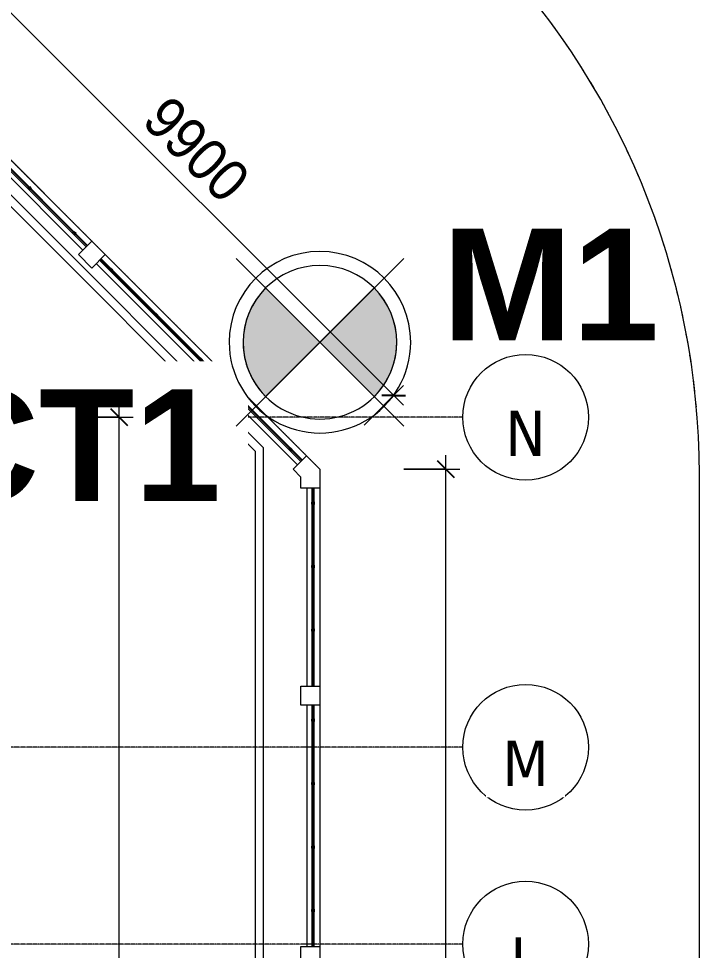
# Model space of a CAD drawing. Header units: millimetres. Extents: x 5356 to 209803, y -16346 to 109894.
# Drawn here: x 130054 to 140779, y 69837 to 84518 of the extents above; entities that cross this region are included whole.
import ezdxf

# ---------------------------------------------------------------- set-up
doc = ezdxf.new("R2010")
doc.units = ezdxf.units.MM
doc.linetypes.add('Double dash', pattern=[41.99999848517665, 12.00000007375544, -5.999999682284241, 5.999999682284241, -5.999999682284241, 5.999999682284241, -5.999999682284241])
doc.linetypes.add('Grid Line', pattern=[22.225, 12.7, -3.175, 3.175, -3.175])
for name, color, linetype, lineweight in [('A-ANNO-DIMS', 211, 'Continuous', 9), ('A-ANNO-DIMS-220', 211, 'Continuous', 9), ('A-ANNO-NOTE', 131, 'Continuous', 9), ('A-FLOR', 192, 'Continuous', 9), ('A-FLOR-HRAL', 11, 'Continuous', 9), ('A-WALL', 113, 'Continuous', 9), ('C-PROP-LINE', 91, 'Double dash', 18), ('S-COLS', 52, 'Continuous', 9), ('S-GRID-1', 1, 'Grid Line', 9), ('S-GRID-IDEN', 1, 'Continuous', 9)]:
    doc.layers.add(name, color=color, linetype=linetype, lineweight=lineweight)
doc.styles.add('Arial_2', font='arial_0.ttf', dxfattribs={"width": 0.9, "height": 659.9999999999999})
doc.styles.add('Arial_B', font='arialbd_0.ttf', dxfattribs={"height": 1760})
doc.styles.add('Tahoma_B', font='tahomabd_0.ttf', dxfattribs={"height": 714.9999999999993})
doc.dimstyles.new('1_Dim_chi_tiet_khu_đất_2', dxfattribs={"dimscale": 304.8, "dimtxt": 673.3712039716003, "dimasz": 0.8661417322834646, "dimexe": 0.7217847769028871, "dimexo": 0.0625, "dimgap": 0.07217847769028872, "dimtad": 1, "dimdec": 0, "dimrnd": 5, "dimzin": 0, "dimdsep": 46, "dimtxsty": 'Arial_2', "dimblk1": 'OBLIQUE', "dimblk2": 'OBLIQUE', "dimsah": 1, "dimcen": 0.09, "dimdle": 0.7217847769028871, "dimazin": 0, "dimtfac": 1, "dimtdec": 4, "dimtix": 1, "dimtmove": 0, "dimatfit": 3, "dimfxl": 2.165354330708662, "dimfxlon": 1, "dimtvp": 1, "dimtolj": 1, "dimtzin": 0, "dimarcsym": 2})
pattern_1 = [(180, (609.6, 0), (-1.592040838891559e-15, 13), []), (90, (609.6, 0), (76, -4.653657836759942e-15), [])]

# ---------------------------------------------------------------- blocks, each defined once
blk = doc.blocks.new('NBS_CLDPhysicalSecuritySystems_MtlMeshPnlFncngSym_CLDModsecSecurusS3_InfillPanel - NBS_CLDPhysicalSecuritySystems_MtlMeshPnlFncngSym_CLDModsecSecurusS2_InfillPanel-2369448-TKCS_MB ĐỊNH VỊ MỐC TỌA ĐỘ CÔNG TRÌNH')
at = {"layer": 'A-FLOR-HRAL'}
h = blk.add_hatch(dxfattribs=at)
h.set_pattern_fill('FP_7', color=256, style=0, pattern_type=2)
h.set_pattern_definition(pattern_1)
h.paths.add_polyline_path([(4516.65222225495, -5.999999999782062), (4516.65222225495, 6.000000000241198), (3.465174813754857e-11, 6.000000000223872), (0, -5.9999999997734), (4410.652222255008, -5.9999999997734)])
for p, q in [((6.294165189046908e-12, 6.000000000036085), (4516.652222254929, 6.000000000036085)), ((214.0000000000067, 11.00000000001003), (254.0000000000057, 11.00000000001016)), ((214.0000000000067, 6.00000000001004), (214.0000000000067, 11.00000000001003)), ((254.0000000000057, 6.000000000010167), (214.0000000000067, 6.00000000001004)), ((254.0000000000057, 11.00000000001016), (254.0000000000057, 6.000000000010167)), ((1214.000000000007, 11.00000000001227), (1254.000000000005, 11.0000000000124)), ((1214.000000000007, 6.000000000012277), (1214.000000000007, 11.00000000001227)), ((1254.000000000005, 6.000000000012404), (1214.000000000007, 6.000000000012277)), ((1254.000000000005, 11.0000000000124), (1254.000000000005, 6.000000000012404)), ((2214.000000000006, 11.00000000001003), (2254.000000000005, 11.00000000001016)), ((2214.000000000006, 6.00000000001004), (2214.000000000006, 11.00000000001003)), ((2254.000000000005, 6.000000000010167), (2214.000000000006, 6.00000000001004)), ((2254.000000000005, 11.00000000001016), (2254.000000000005, 6.000000000010167)), ((3214.000000000006, 11.00000000001003), (3254.000000000005, 11.00000000001016)), ((3214.000000000006, 6.00000000001004), (3214.000000000006, 11.00000000001003)), ((3254.000000000005, 6.000000000010167), (3214.000000000006, 6.00000000001004)), ((3254.000000000005, 11.00000000001016), (3254.000000000005, 6.000000000010167)), ((4214.000000000006, 11.00000000001003), (4254.000000000005, 11.00000000001016)), ((4214.000000000006, 6.00000000001004), (4214.000000000006, 11.00000000001003)), ((4254.000000000005, 6.000000000010167), (4214.000000000006, 6.00000000001004)), ((4254.000000000005, 11.00000000001016), (4254.000000000005, 6.000000000010167)), ((4516.652222254929, -5.999999999963915), (6.497202775790357e-12, -5.999999999963915)), ((5.197762220632285e-11, -26.99999999978595), (218.0000000000198, -26.99999999980328)), ((214.0000000000067, -5.999999999992131), (254.0000000000057, -5.999999999992004)), ((214.0000000000071, -22.99999999998968), (214.0000000000067, -5.999999999992131)), ((250.0000000000058, -26.99999999998985), (218.0000000000071, -26.99999999998995)), ((250.0000000000125, -26.99999999980328), (1218.000000000035, -26.99999999980328)), ((254.0000000000057, -5.999999999992004), (254.0000000000058, -22.99999999998984)), ((1214.000000000007, -5.999999999989893), (1254.000000000006, -5.999999999989766)), ((1214.000000000007, -22.99999999998744), (1214.000000000007, -5.999999999989893)), ((1250.000000000006, -26.99999999998761), (1218.000000000007, -26.99999999998771)), ((1250.00000000001, -26.99999999978595), (2218.000000000015, -26.99999999980328)), ((1254.000000000006, -5.999999999989766), (1254.000000000006, -22.9999999999876)), ((2214.000000000006, -5.999999999992131), (2254.000000000005, -5.999999999992004)), ((2214.000000000007, -22.99999999998968), (2214.000000000006, -5.999999999992131)), ((2250.000000000005, -26.99999999998985), (2218.000000000007, -26.99999999998995)), ((2250.000000000025, -26.99999999979461), (3217.999999999996, -26.99999999978595)), ((2254.000000000005, -5.999999999992004), (2254.000000000005, -22.99999999998984)), ((3214.000000000006, -5.999999999992131), (3254.000000000005, -5.999999999992004)), ((3214.000000000007, -22.99999999998968), (3214.000000000006, -5.999999999992131)), ((3250.000000000005, -26.99999999998985), (3218.000000000007, -26.99999999998995)), ((3250.000000000024, -26.99999999978595), (4218.000000000011, -26.99999999978595)), ((3254.000000000005, -5.999999999992004), (3254.000000000005, -22.99999999998984)), ((4214.000000000006, -5.999999999992131), (4254.000000000005, -5.999999999992004)), ((4214.000000000007, -22.99999999998968), (4214.000000000006, -5.999999999992131)), ((4250.000000000005, -26.99999999998985), (4218.000000000007, -26.99999999998995)), ((4250.000000000004, -26.99999999978595), (4516.65222225495, -26.99999999980328)), ((4254.000000000005, -5.999999999992004), (4254.000000000005, -22.99999999998984))]:
    blk.add_line(p, q, dxfattribs=at)
for centre, radius, start, end in [((218.0000000000071, -22.99999999998967), 3.999999999999988, 180.0000000000007, 270.0000000000007), ((250.0000000000058, -22.99999999998985), 3.999999999999993, 270.0000000000003, 3.053332494204976e-13), ((1218.000000000007, -22.99999999998743), 4.000000000000028, 180, 270.0000000000001), ((1250.000000000006, -22.99999999998761), 4.000000000000009, 269.9999999999998, 1.272221872585407e-13), ((2218.000000000007, -22.99999999998967), 4.00000000000003, 180.0000000000001, 270.0000000000001), ((2250.000000000005, -22.99999999998985), 4.000000000000007, 269.9999999999997, 1.081388591697596e-13), ((3218.000000000007, -22.99999999998967), 4.00000000000003, 180.0000000000001, 270.0000000000001), ((3250.000000000005, -22.99999999998985), 4.000000000000454, 269.9999999999995, 359.9999999999996), ((4218.000000000007, -22.99999999998967), 4.00000000000003, 180.0000000000001, 270.0000000000001), ((4250.000000000005, -22.99999999998985), 4.000000000000007, 269.9999999999997, 1.081388591697596e-13)]:
    blk.add_arc(centre, radius, start, end, dxfattribs=at)
blk = doc.blocks.new('NBS_CLDPhysicalSecuritySystems_MtlMeshPnlFncngSym_CLDModsecSecurusS3_InfillPanel - NBS_CLDPhysicalSecuritySystems_MtlMeshPnlFncngSym_CLDModsecSecurusS2_InfillPanel-2369458-TKCS_MB ĐỊNH VỊ MỐC TỌA ĐỘ CÔNG TRÌNH')
at = {"layer": 'A-FLOR-HRAL'}
h = blk.add_hatch(dxfattribs=at)
h.set_pattern_fill('FP_7', color=256, style=0, pattern_type=2)
h.set_pattern_definition(pattern_1)
h.paths.add_polyline_path([(4482.84271280874, -5.999999999790726), (4482.842712808757, 6.000000000223872), (6.930349627509713e-11, 6.000000000223872), (5.197762220632285e-11, -5.999999999790726), (4464.578644096825, -5.999999999799388)])
for p, q in [((6.294165189046908e-12, 6.000000000036085), (4482.842712808686, 6.000000000036085)), ((214.0000000000067, 11.00000000001003), (254.0000000000057, 11.00000000001016)), ((214.0000000000067, 6.00000000001004), (214.0000000000067, 11.00000000001003)), ((254.0000000000057, 6.000000000010167), (214.0000000000067, 6.00000000001004)), ((254.0000000000057, 11.00000000001016), (254.0000000000057, 6.000000000010167)), ((1214.000000000007, 11.00000000001227), (1254.000000000005, 11.0000000000124)), ((1214.000000000007, 6.000000000012277), (1214.000000000007, 11.00000000001227)), ((1254.000000000005, 6.000000000012404), (1214.000000000007, 6.000000000012277)), ((1254.000000000005, 11.0000000000124), (1254.000000000005, 6.000000000012404)), ((2214.000000000006, 11.00000000001003), (2254.000000000005, 11.00000000001016)), ((2214.000000000006, 6.00000000001004), (2214.000000000006, 11.00000000001003)), ((2254.000000000005, 6.000000000010167), (2214.000000000006, 6.00000000001004)), ((2254.000000000005, 11.00000000001016), (2254.000000000005, 6.000000000010167)), ((3214.000000000006, 11.00000000001003), (3254.000000000005, 11.00000000001016)), ((3214.000000000006, 6.00000000001004), (3214.000000000006, 11.00000000001003)), ((3254.000000000005, 6.000000000010167), (3214.000000000006, 6.00000000001004)), ((3254.000000000005, 11.00000000001016), (3254.000000000005, 6.000000000010167)), ((4214.000000000006, 11.00000000001003), (4254.000000000005, 11.00000000001016)), ((4214.000000000006, 6.00000000001004), (4214.000000000006, 11.00000000001003)), ((4254.000000000005, 6.000000000010167), (4214.000000000006, 6.00000000001004)), ((4254.000000000005, 11.00000000001016), (4254.000000000005, 6.000000000010167)), ((4482.842712808686, -5.999999999963915), (6.497202775790357e-12, -5.999999999963915)), ((6.930349627509713e-11, -26.9999999998206), (218.0000000000544, -26.99999999980328)), ((214.0000000000067, -5.999999999992131), (254.0000000000057, -5.999999999992004)), ((214.0000000000071, -22.99999999998968), (214.0000000000067, -5.999999999992131)), ((250.0000000000058, -26.99999999998985), (218.0000000000071, -26.99999999998995)), ((250.0000000000818, -26.99999999981194), (1218.000000000087, -26.99999999980328)), ((254.0000000000057, -5.999999999992004), (254.0000000000058, -22.99999999998984)), ((1214.000000000007, -5.999999999989893), (1254.000000000006, -5.999999999989766)), ((1214.000000000007, -22.99999999998744), (1214.000000000007, -5.999999999989893)), ((1250.000000000006, -26.99999999998761), (1218.000000000007, -26.99999999998771)), ((1250.000000000062, -26.9999999998206), (2218.000000000067, -26.99999999981194)), ((1254.000000000006, -5.999999999989766), (1254.000000000006, -22.9999999999876)), ((2214.000000000006, -5.999999999992131), (2254.000000000005, -5.999999999992004)), ((2214.000000000007, -22.99999999998968), (2214.000000000006, -5.999999999992131)), ((2250.000000000005, -26.99999999998985), (2218.000000000007, -26.99999999998995)), ((2250.000000000078, -26.9999999998206), (3218.000000000048, -26.99999999981194)), ((2254.000000000005, -5.999999999992004), (2254.000000000005, -22.99999999998984)), ((3214.000000000006, -5.999999999992131), (3254.000000000005, -5.999999999992004)), ((3214.000000000007, -22.99999999998968), (3214.000000000006, -5.999999999992131)), ((3250.000000000005, -26.99999999998985), (3218.000000000007, -26.99999999998995)), ((3250.000000000058, -26.9999999998206), (4218.000000000064, -26.99999999981194)), ((3254.000000000005, -5.999999999992004), (3254.000000000005, -22.99999999998984)), ((4214.000000000006, -5.999999999992131), (4254.000000000005, -5.999999999992004)), ((4214.000000000007, -22.99999999998968), (4214.000000000006, -5.999999999992131)), ((4250.000000000005, -26.99999999998985), (4218.000000000007, -26.99999999998995)), ((4250.000000000074, -26.9999999998206), (4482.84271280874, -26.9999999998206)), ((4254.000000000005, -5.999999999992004), (4254.000000000005, -22.99999999998984))]:
    blk.add_line(p, q, dxfattribs=at)
for centre, radius, start, end in [((218.0000000000071, -22.99999999998967), 3.999999999999988, 180.0000000000007, 270.0000000000007), ((250.0000000000058, -22.99999999998985), 3.999999999999993, 270.0000000000003, 3.053332494204976e-13), ((1218.000000000007, -22.99999999998743), 4.000000000000028, 180, 270.0000000000001), ((1250.000000000006, -22.99999999998761), 4.000000000000009, 269.9999999999998, 1.272221872585407e-13), ((2218.000000000007, -22.99999999998967), 4.00000000000003, 180.0000000000001, 270.0000000000001), ((2250.000000000005, -22.99999999998985), 4.000000000000007, 269.9999999999997, 1.081388591697596e-13), ((3218.000000000007, -22.99999999998967), 4.00000000000003, 180.0000000000001, 270.0000000000001), ((3250.000000000005, -22.99999999998985), 4.000000000000454, 269.9999999999995, 359.9999999999996), ((4218.000000000007, -22.99999999998967), 4.00000000000003, 180.0000000000001, 270.0000000000001), ((4250.000000000005, -22.99999999998985), 4.000000000000007, 269.9999999999997, 1.081388591697596e-13)]:
    blk.add_arc(centre, radius, start, end, dxfattribs=at)
blk = doc.blocks.new('NBS_CLDPhysicalSecuritySystems_MtlMeshPnlFncngSym_CLDModsecSecurusS3_InfillPanel - NBS_CLDPhysicalSecuritySystems_MtlMeshPnlFncngSym_CLDModsecSecurusS2_InfillPanel-2369468-TKCS_MB ĐỊNH VỊ MỐC TỌA ĐỘ CÔNG TRÌNH')
at = {"layer": 'A-FLOR-HRAL'}
h = blk.add_hatch(dxfattribs=at)
h.set_pattern_fill('FP_7', color=256, style=0, pattern_type=2)
h.set_pattern_definition(pattern_1)
h.paths.add_polyline_path([(3119.999999999932, 6.00000000018922), (-7.796643330948428e-11, 6.00000000018922), (-7.796643330948428e-11, -5.999999999825377), (3119.999999999932, -5.999999999790726)])
for p, q in [((6.294165189046908e-12, 6.000000000036085), (3120.00000000001, 6.000000000036085)), ((214.0000000000067, 11.00000000001003), (254.0000000000057, 11.00000000001016)), ((214.0000000000067, 6.00000000001004), (214.0000000000067, 11.00000000001003)), ((254.0000000000057, 6.000000000010167), (214.0000000000067, 6.00000000001004)), ((254.0000000000057, 11.00000000001016), (254.0000000000057, 6.000000000010167)), ((1214.000000000007, 11.00000000001227), (1254.000000000005, 11.0000000000124)), ((1214.000000000007, 6.000000000012277), (1214.000000000007, 11.00000000001227)), ((1254.000000000005, 6.000000000012404), (1214.000000000007, 6.000000000012277)), ((1254.000000000005, 11.0000000000124), (1254.000000000005, 6.000000000012404)), ((2214.000000000006, 11.00000000001003), (2254.000000000005, 11.00000000001016)), ((2214.000000000006, 6.00000000001004), (2214.000000000006, 11.00000000001003)), ((2254.000000000005, 6.000000000010167), (2214.000000000006, 6.00000000001004)), ((2254.000000000005, 11.00000000001016), (2254.000000000005, 6.000000000010167)), ((3120.00000000001, -5.999999999963915), (6.497202775790357e-12, -5.999999999963915)), ((-7.796643330948428e-11, -26.99999999983793), (217.9999999999158, -26.99999999983793)), ((214.0000000000067, -5.999999999992131), (254.0000000000057, -5.999999999992004)), ((214.0000000000071, -22.99999999998968), (214.0000000000067, -5.999999999992131)), ((250.0000000000058, -26.99999999998985), (218.0000000000071, -26.99999999998995)), ((249.9999999999172, -26.99999999983793), (1217.999999999922, -26.99999999983793)), ((254.0000000000057, -5.999999999992004), (254.0000000000058, -22.99999999998984)), ((1214.000000000007, -5.999999999989893), (1254.000000000006, -5.999999999989766)), ((1214.000000000007, -22.99999999998744), (1214.000000000007, -5.999999999989893)), ((1250.000000000006, -26.99999999998761), (1218.000000000007, -26.99999999998771)), ((1249.999999999924, -26.99999999983793), (2217.99999999992, -26.9999999998206)), ((1254.000000000006, -5.999999999989766), (1254.000000000006, -22.9999999999876)), ((2214.000000000006, -5.999999999992131), (2254.000000000005, -5.999999999992004)), ((2214.000000000007, -22.99999999998968), (2214.000000000006, -5.999999999992131)), ((2250.000000000005, -26.99999999998985), (2218.000000000007, -26.99999999998995)), ((2249.999999999922, -26.9999999998206), (3119.999999999923, -26.9999999998206)), ((2254.000000000005, -5.999999999992004), (2254.000000000005, -22.99999999998984))]:
    blk.add_line(p, q, dxfattribs=at)
for centre, radius, start, end in [((218.0000000000071, -22.99999999998967), 3.999999999999988, 180.0000000000007, 270.0000000000007), ((250.0000000000058, -22.99999999998985), 3.999999999999993, 270.0000000000003, 3.053332494204976e-13), ((1218.000000000007, -22.99999999998743), 4.000000000000028, 180, 270.0000000000001), ((1250.000000000006, -22.99999999998761), 4.000000000000009, 269.9999999999998, 1.272221872585407e-13), ((2218.000000000007, -22.99999999998967), 4.00000000000003, 180.0000000000001, 270.0000000000001), ((2250.000000000005, -22.99999999998985), 4.000000000000007, 269.9999999999997, 1.081388591697596e-13)]:
    blk.add_arc(centre, radius, start, end, dxfattribs=at)
blk = doc.blocks.new('NBS_CLDPhysicalSecuritySystems_MtlMeshPnlFncngSym_CLDModsecSecurusS3_InfillPanel - NBS_CLDPhysicalSecuritySystems_MtlMeshPnlFncngSym_CLDModsecSecurusS2_InfillPanel-V190-TKCS_MB ĐỊNH VỊ MỐC TỌA ĐỘ CÔNG TRÌNH')
at = {"layer": 'A-FLOR-HRAL'}
h = blk.add_hatch(dxfattribs=at)
h.set_pattern_fill('FP_7', color=256, style=0, pattern_type=2)
h.set_pattern_definition(pattern_1)
h.paths.add_polyline_path([(3799.999999999933, 6.000000000171894), (-6.930349627509713e-11, 6.00000000018922), (-6.930349627509713e-11, -5.999999999825377), (3799.999999999933, -5.999999999842703)])
for p, q in [((6.294165189046908e-12, 6.000000000036085), (3800.000000000009, 6.000000000036085)), ((214.0000000000067, 11.00000000001003), (254.0000000000057, 11.00000000001016)), ((214.0000000000067, 6.00000000001004), (214.0000000000067, 11.00000000001003)), ((254.0000000000057, 6.000000000010167), (214.0000000000067, 6.00000000001004)), ((254.0000000000057, 11.00000000001016), (254.0000000000057, 6.000000000010167)), ((1214.000000000007, 11.00000000001227), (1254.000000000005, 11.0000000000124)), ((1214.000000000007, 6.000000000012277), (1214.000000000007, 11.00000000001227)), ((1254.000000000005, 6.000000000012404), (1214.000000000007, 6.000000000012277)), ((1254.000000000005, 11.0000000000124), (1254.000000000005, 6.000000000012404)), ((2214.000000000006, 11.00000000001003), (2254.000000000005, 11.00000000001016)), ((2214.000000000006, 6.00000000001004), (2214.000000000006, 11.00000000001003)), ((2254.000000000005, 6.000000000010167), (2214.000000000006, 6.00000000001004)), ((2254.000000000005, 11.00000000001016), (2254.000000000005, 6.000000000010167)), ((3214.000000000006, 11.00000000001003), (3254.000000000005, 11.00000000001016)), ((3214.000000000006, 6.00000000001004), (3214.000000000006, 11.00000000001003)), ((3254.000000000005, 6.000000000010167), (3214.000000000006, 6.00000000001004)), ((3254.000000000005, 11.00000000001016), (3254.000000000005, 6.000000000010167)), ((3800.000000000009, -5.999999999963915), (6.497202775790357e-12, -5.999999999963915)), ((-6.930349627509713e-11, -26.99999999983793), (217.9999999999331, -26.99999999983793)), ((214.0000000000067, -5.999999999992131), (254.0000000000057, -5.999999999992004)), ((214.0000000000071, -22.99999999998968), (214.0000000000067, -5.999999999992131)), ((250.0000000000058, -26.99999999998985), (218.0000000000071, -26.99999999998995)), ((249.9999999999345, -26.99999999983793), (1217.999999999931, -26.99999999983793)), ((254.0000000000057, -5.999999999992004), (254.0000000000058, -22.99999999998984)), ((1214.000000000007, -5.999999999989893), (1254.000000000006, -5.999999999989766)), ((1214.000000000007, -22.99999999998744), (1214.000000000007, -5.999999999989893)), ((1250.000000000006, -26.99999999998761), (1218.000000000007, -26.99999999998771)), ((1249.999999999932, -26.99999999983793), (2217.999999999929, -26.99999999985526)), ((1254.000000000006, -5.999999999989766), (1254.000000000006, -22.9999999999876)), ((2214.000000000006, -5.999999999992131), (2254.000000000005, -5.999999999992004)), ((2214.000000000007, -22.99999999998968), (2214.000000000006, -5.999999999992131)), ((2250.000000000005, -26.99999999998985), (2218.000000000007, -26.99999999998995)), ((2249.99999999993, -26.99999999985526), (3217.999999999935, -26.99999999985526)), ((2254.000000000005, -5.999999999992004), (2254.000000000005, -22.99999999998984)), ((3214.000000000006, -5.999999999992131), (3254.000000000005, -5.999999999992004)), ((3214.000000000007, -22.99999999998968), (3214.000000000006, -5.999999999992131)), ((3250.000000000005, -26.99999999998985), (3218.000000000007, -26.99999999998995)), ((3249.999999999937, -26.99999999985526), (3799.999999999925, -26.99999999985526)), ((3254.000000000005, -5.999999999992004), (3254.000000000005, -22.99999999998984))]:
    blk.add_line(p, q, dxfattribs=at)
for centre, radius, start, end in [((218.0000000000071, -22.99999999998967), 3.999999999999988, 180.0000000000007, 270.0000000000007), ((250.0000000000058, -22.99999999998985), 3.999999999999993, 270.0000000000003, 3.053332494204976e-13), ((1218.000000000007, -22.99999999998743), 4.000000000000028, 180, 270.0000000000001), ((1250.000000000006, -22.99999999998761), 4.000000000000009, 269.9999999999998, 1.272221872585407e-13), ((2218.000000000007, -22.99999999998967), 4.00000000000003, 180.0000000000001, 270.0000000000001), ((2250.000000000005, -22.99999999998985), 4.000000000000007, 269.9999999999997, 1.081388591697596e-13), ((3218.000000000007, -22.99999999998967), 4.00000000000003, 180.0000000000001, 270.0000000000001), ((3250.000000000005, -22.99999999998985), 4.000000000000454, 269.9999999999995, 359.9999999999996)]:
    blk.add_arc(centre, radius, start, end, dxfattribs=at)
blk = doc.blocks.new('Family - ___-1476882-TKCS_MB ĐỊNH VỊ MỐC TỌA ĐỘ CÔNG TRÌNH')
at = {"layer": 'C-PROP-LINE'}
for p, q in [((127801.6277352758, 84418.22802787834), (134801.4850712342, 77418.37069191979)), ((134801.4850712342, 77418.37069191979), (134801.4850712342, 7888.228027698367))]:
    blk.add_line(p, q, dxfattribs=at)
blk = doc.blocks.new('Grid - M_Grid Head - Circle-353313-TKCS_MB ĐỊNH VỊ MỐC TỌA ĐỘ CÔNG TRÌNH')
at = {"layer": 'S-GRID-IDEN'}
blk.add_circle((0, 0), 4.500000000000004, dxfattribs=at)
blk = doc.blocks.new('HDNDCT_DIEM DINH VI NHO - HDNDCT_DIEM DINH VI NHO-1604833-TKCS_MB ĐỊNH VỊ MỐC TỌA ĐỘ CÔNG TRÌNH')
at = {"layer": 'A-ANNO-NOTE'}
h = blk.add_hatch(color=256, dxfattribs=at)
edge = h.paths.add_edge_path()
edge.add_arc((1.586231146433193e-15, 5.287437154777308e-16), 5.500000000000006, 135.0000000000003, 224.9999999999996, ccw=False)
edge.add_line((-3.889087296526007, 3.889087296526013), (8.881784197001252e-16, 0))
edge.add_line((1.057487430955462e-15, 2.114974861910923e-15), (-3.889087296526014, -3.889087296526007))
h = blk.add_hatch(color=256, dxfattribs=at)
edge = h.paths.add_edge_path()
edge.add_line((3.889087296526014, -3.889087296526007), (-8.881784197001252e-16, 2.220446049250313e-15))
edge.add_line((0, -5.287437154777308e-16), (3.889087296526008, 3.889087296526015))
edge.add_arc((-1.586231146433193e-15, -5.287437154777308e-16), 5.500000000000005, -44.999999999999886, 45.000000000000114, ccw=False)
for p, q in [((-6.010407640085661, -6.01040764008565), (6.010407640085664, 6.010407640085654)), ((-6.010407640085649, 6.01040764008566), (6.010407640085651, -6.010407640085662)), ((1.057487430955462e-15, 0), (-3.889087296526007, 3.889087296526013)), ((3.889087296526008, 3.889087296526015), (0, -5.287437154777308e-16)), ((-3.889087296526014, -3.889087296526007), (1.057487430955462e-15, 2.114974861910923e-15)), ((-1.057487430955462e-15, 2.114974861910923e-15), (3.889087296526014, -3.889087296526007))]:
    blk.add_line(p, q, dxfattribs=at)
for centre, radius, start, end in [((0, 2.931342799939427e-16), 6.499999999999996, 1.113194138512231e-12, 180.0000000000006), ((0, 2.931342799939427e-16), 5.499999999999996, 7.760553422770981e-13, 180.0000000000002), ((1.586231146433193e-15, 5.287437154777308e-16), 5.500000000000006, 134.9999999999999, 224.9999999999992), ((-1.586231146433193e-15, -5.287437154777308e-16), 5.500000000000005, 314.9999999999997, 44.99999999999973), ((0, -2.356094354837881e-16), 6.499999999999996, 180.000000000001, 1.119555247875158e-12), ((0, -2.356094354837881e-16), 5.499999999999996, 180.0000000000006, 7.633331235512441e-13)]:
    blk.add_arc(centre, radius, start, end, dxfattribs=at)
blk = doc.blocks.new('DIMBLOCK4-TKCS_MB ĐỊNH VỊ MỐC TỌA ĐỘ CÔNG TRÌNH')
at = {"layer": 'A-ANNO-DIMS-220'}
for p, q in [((128497.0311238723, 85113.6314164748), (129119.2850913164, 85735.88538391897)), ((128808.1581075944, 85735.88538391897), (136119.1424272749, 78424.90106423834)), ((128963.7215994554, 85580.32189205792), (128497.0311238722, 85113.6314164748)), ((135496.8884598307, 78113.77408051625), (136119.1424272749, 78736.02804796041)), ((135963.5789354138, 78580.46455609938), (135496.8884598307, 78113.77408051625))]:
    blk.add_line(p, q, dxfattribs=at)
at = {"layer": 'A-ANNO-DIMS-220', "lineweight": 25}
for p, q in [((128963.7215994554, 85580.32189205792), (128777.0454092221, 85580.32189205792)), ((128963.7215994554, 85580.32189205792), (129150.3977896886, 85580.32189205792)), ((135963.5789354138, 78580.46455609938), (135776.9027451806, 78580.46455609938)), ((135963.5789354138, 78580.46455609938), (136150.2551256471, 78580.46455609938))]:
    blk.add_line(p, q, dxfattribs=at)
at = {"layer": 'A-ANNO-DIMS-220', "color": 0, "insert": (132440.4504956454, 83346.44853916319), "char_height": 659.9999999999999, "width": 2187.938435058492, "attachment_point": 1, "rotation": 314.99999999999955, "line_spacing_factor": 0.9417779076525878, "style": 'Arial_2'}
blk.add_mtext('9900', dxfattribs=at)
blk = doc.blocks.new('_Oblique')
at = {"color": 0, "linetype": 'ByBlock', "lineweight": -2}
blk.add_line((-0.5, -0.5), (0.5, 0.5), dxfattribs=at)
blk = doc.blocks.new('DIMBLOCK5-TKCS_MB ĐỊNH VỊ MỐC TỌA ĐỘ CÔNG TRÌNH')
at = {"layer": 'A-ANNO-DIMS-220', "lineweight": 25}
for p, q in [((136783.4434944201, 77418.37069191979), (136651.4434944201, 77550.37069191979)), ((136783.4434944201, 77418.37069191979), (136915.4434944201, 77286.3706919198)), ((136783.4434944201, 7888.228027698367), (136651.4434944201, 8020.228027698367)), ((136783.4434944201, 7888.228027698367), (136915.4434944201, 7756.228027698367))]:
    blk.add_line(p, q, dxfattribs=at)
at = {"layer": 'A-ANNO-DIMS-220'}
for p, q in [((136783.4434944201, 7668.228027698366), (136783.4434944201, 77638.37069191979)), ((136123.4434944201, 77418.37069191979), (137003.4434944201, 77418.37069191979)), ((136783.4434944201, 77418.37069191979), (136123.4434944201, 77418.37069191979)), ((136123.4434944201, 7888.228027698367), (137003.4434944201, 7888.228027698367)), ((136783.4434944201, 7888.228027698367), (136123.4434944201, 7888.228027698367))]:
    blk.add_line(p, q, dxfattribs=at)
at = {"layer": 'A-ANNO-DIMS-220', "color": 0, "insert": (135904.6119117207, 41513.74809154945), "char_height": 659.9999999999999, "width": 2734.923043823115, "attachment_point": 1, "rotation": 90, "line_spacing_factor": 0.9417779076525878, "style": 'Arial_2'}
blk.add_mtext('69530', dxfattribs=at)
blk = doc.blocks.new('DIMBLOCK10-TKCS_MB ĐỊNH VỊ MỐC TỌA ĐỘ CÔNG TRÌNH')
at = {"layer": 'A-ANNO-DIMS-220'}
for p, q in [((131637.9180344932, 17016.93603804509), (131637.9180344934, 78456.93603804508)), ((130977.9180344934, 78236.93603804508), (131857.9180344934, 78236.93603804508)), ((131637.9180344934, 78236.9360380451), (130977.9180344934, 78236.9360380451)), ((130977.9180344932, 17236.93603804509), (131857.9180344932, 17236.93603804509)), ((131637.9180344932, 17236.93603804509), (130977.9180344932, 17236.93603804509))]:
    blk.add_line(p, q, dxfattribs=at)
at = {"layer": 'A-ANNO-DIMS-220', "lineweight": 25}
for p, q in [((131637.9180344934, 78236.93603804508), (131505.9180344934, 78368.93603804508)), ((131637.9180344934, 78236.93603804508), (131769.9180344934, 78104.93603804508)), ((131637.9180344932, 17236.93603804509), (131505.9180344932, 17368.93603804509)), ((131637.9180344932, 17236.93603804509), (131769.9180344932, 17104.93603804509))]:
    blk.add_line(p, q, dxfattribs=at)
at = {"layer": 'A-ANNO-DIMS-220', "color": 0, "insert": (130759.0864517939, 46597.38476978546), "char_height": 659.9999999999999, "width": 2734.923043823115, "attachment_point": 1, "rotation": 90, "line_spacing_factor": 0.9417779076525878, "style": 'Arial_2'}
blk.add_mtext('61000', dxfattribs=at)

msp = doc.modelspace()

# ---------------------------------------------------------------- linework, layer by layer
at = {"layer": 'A-FLOR'}
for p, q in [((133911.4850712341, 77756.82740264061), (128221.3764362588, 83442.92942072885)), ((128167.5286731474, 83316.93603804505), (133781.4850712341, 77702.97963953495)), ((140731.0588919857, 78411.80786025886), (140731.0588919857, 78399.46095972101)), ((133781.4850712341, 77702.97963953495), (133781.4850712341, 62086.33662262375)), ((133911.4850712341, 62086.33662262375), (133911.4850712341, 77756.82740264061)), ((140779.3493231194, -2598.676747436664), (140779.3493231804, 77336.33662264571)), ((134601.4850712343, 73998.22802920909), (134601.4850712343, 77118.22802920909)), ((134601.4850712343, 69898.22802920909), (134601.4850712343, 73698.22802920909))]:
    msp.add_line(p, q, dxfattribs=at)
for radius, start, end in [(12000.00000006658, 359.9999999999996, 90.00000000000004), (12000.00000006658, 35.71381726408837, 36.61832420810111), (12000.00000006658, 33.87256743759796, 34.77757514843413), (12000.00000006659, 32.03135008583367, 32.93682596572189), (12000.00000006658, 30.19016221129273, 31.09607665827022), (12000.00000006658, 28.34900117436699, 29.25532722432442), (12000.00000006658, 26.50786464150801, 27.41457766211747), (12000.00000006658, 24.66675054207643, 25.57382796981864), (12000.00000006657, 22.82565703239578, 23.73307814558759), (12000.00000006658, 20.98458246542732, 21.89232818752416), (12000.00000006658, 19.14352536526719, 20.05157809368884), (12000.00000006657, 17.30248440549558, 18.21082786211309), (12000.00000006657, 15.461458390665, 16.37007749076921), (12000.00000006658, 13.62044624051988, 14.52932697760263), (12000.00000006659, 11.7794469766151, 12.68857632051416), (12000.00000006659, 9.938459710341206, 10.84782551732692), (12000.00000006658, 8.097483633028254, 9.007074565865691), (12000.00000006656, 6.256518007091403, 7.166323463872942), (12000.00000006656, 5.141896104636218, 5.325572209046227)]:
    msp.add_arc((128779.3493231138, 77336.33662264571), radius, start, end, dxfattribs=at)
at = {"layer": 'A-WALL'}
for p, q in [((128013.7597693953, 84206.09599375867), (131207.515184013, 81012.3405791409)), ((131066.0938277757, 80870.91922290361), (127872.338413158, 84064.67463752137)), ((131419.6472183689, 80800.20854478495), (134589.4956995886, 77630.3600635652)), ((134448.0743433513, 77488.93870732789), (131278.2258621316, 80658.78718854763)), ((134601.6277339445, 73998.22802920909), (134601.6277339445, 77118.22802920909)), ((134801.6277339445, 77118.22802920909), (134801.6277339445, 73998.22802920909)), ((134601.6277339445, 69898.22802920909), (134601.6277339445, 73698.22802920909)), ((134801.6277339445, 73698.22802920909), (134801.6277339445, 69898.22802920909))]:
    msp.add_line(p, q, dxfattribs=at)
at = {"layer": 'S-COLS'}
for p, q in [((130995.3831496568, 80800.20854478476), (131207.5151840128, 81012.34057914071)), ((131207.5151840128, 81012.34057914071), (131419.6472183687, 80800.20854478476)), ((131207.5151840128, 80588.07651042879), (130995.3831496568, 80800.20854478476)), ((131419.6472183687, 80800.20854478476), (131207.5151840128, 80588.07651042879)), ((134377.3636652325, 77418.22802920907), (134589.4956995884, 77630.36006356505)), ((134589.4956995884, 77630.36006356505), (134801.6277339444, 77418.22802920909)), ((134501.6277339445, 77293.96396049706), (134377.3636652325, 77418.22802920907)), ((134801.6277339445, 77418.22802920909), (134801.6277339445, 77118.22802920909)), ((134501.6277339445, 77118.22802920909), (134501.6277339445, 77293.96396049707)), ((134801.6277339445, 77118.22802920909), (134501.6277339445, 77118.22802920909)), ((134501.6277339444, 73998.22802920909), (134801.6277339444, 73998.22802920909)), ((134501.6277339444, 73698.22802920909), (134501.6277339444, 73998.22802920909)), ((134801.6277339444, 73998.22802920909), (134801.6277339444, 73698.22802920909)), ((134801.6277339444, 73698.22802920909), (134501.6277339444, 73698.22802920909)), ((134501.6277339444, 69898.22802920909), (134801.6277339444, 69898.22802920909)), ((134501.6277339444, 69598.22802920909), (134501.6277339444, 69898.22802920909)), ((134801.6277339444, 69898.22802920909), (134801.6277339444, 69598.22802920909))]:
    msp.add_line(p, q, dxfattribs=at)
at = {"layer": 'S-GRID-1'}
for p, q in [((131551.7912712217, 78236.9360380451), (29351.79127122166, 78236.93603804543)), ((137051.7912712217, 78236.93603804508), (131551.7912712217, 78236.9360380451)), ((131551.7912712216, 73036.88534161713), (29351.79127122165, 73036.88534161747)), ((137051.7912712216, 73036.88534161712), (131551.7912712216, 73036.88534161713)), ((131551.7912712216, 69936.93603804507), (29351.79127122165, 69936.93603804542)), ((137051.7912712216, 69936.93603804505), (131551.7912712216, 69936.93603804507))]:
    msp.add_line(p, q, dxfattribs=at)

# ---------------------------------------------------------------- block references
at = {"layer": 'A-FLOR-HRAL'}
for name, p, rotation in [('NBS_CLDPhysicalSecuritySystems_MtlMeshPnlFncngSym_CLDModsecSecurusS3_InfillPanel - NBS_CLDPhysicalSecuritySystems_MtlMeshPnlFncngSym_CLDModsecSecurusS2_InfillPanel-2369448-TKCS_MB ĐỊNH VỊ MỐC TỌA ĐỘ CÔNG TRÌNH', (127943.0490912764, 84135.38531563984), 315.0000000000001), ('NBS_CLDPhysicalSecuritySystems_MtlMeshPnlFncngSym_CLDModsecSecurusS3_InfillPanel - NBS_CLDPhysicalSecuritySystems_MtlMeshPnlFncngSym_CLDModsecSecurusS2_InfillPanel-2369458-TKCS_MB ĐỊNH VỊ MỐC TỌA ĐỘ CÔNG TRÌNH', (131348.9365402501, 80729.49786666615), 315.0000000000001), ('NBS_CLDPhysicalSecuritySystems_MtlMeshPnlFncngSym_CLDModsecSecurusS3_InfillPanel - NBS_CLDPhysicalSecuritySystems_MtlMeshPnlFncngSym_CLDModsecSecurusS2_InfillPanel-2369468-TKCS_MB ĐỊNH VỊ MỐC TỌA ĐỘ CÔNG TRÌNH', (134701.6277339445, 77118.2280292091), 270.0000000000001), ('NBS_CLDPhysicalSecuritySystems_MtlMeshPnlFncngSym_CLDModsecSecurusS3_InfillPanel - NBS_CLDPhysicalSecuritySystems_MtlMeshPnlFncngSym_CLDModsecSecurusS2_InfillPanel-V190-TKCS_MB ĐỊNH VỊ MỐC TỌA ĐỘ CÔNG TRÌNH', (134701.6277339445, 73698.2280292091), 270.0000000000001)]:
    msp.add_blockref(name, p, dxfattribs=dict(at, rotation=rotation))
at = {"layer": 'C-PROP-LINE'}
msp.add_blockref('Family - ___-1476882-TKCS_MB ĐỊNH VỊ MỐC TỌA ĐỘ CÔNG TRÌNH', (0, 0), dxfattribs=at)
at = {"layer": 'S-GRID-IDEN', "xscale": 219.9999999999998, "yscale": 219.9999999999998, "zscale": 219.9999999999998}
for p, rotation in [((138041.7912712216, 78236.93603804501), 89.99999999999982), ((138041.7912712215, 73036.88534161705), 89.9999999999998), ((138041.7912712215, 69936.936038045), 89.9999999999998)]:
    msp.add_blockref('Grid - M_Grid Head - Circle-353313-TKCS_MB ĐỊNH VỊ MỐC TỌA ĐỘ CÔNG TRÌNH', p, dxfattribs=dict(at, rotation=rotation))

# ---------------------------------------------------------------- texts
at = {"layer": 'A-ANNO-NOTE', "insert": (136730.0783654336, 80330.35571797076), "char_height": 1760, "width": 3405.599999999999, "attachment_point": 4, "line_spacing_factor": 0.9364389825664475, "style": 'Arial_B'}
msp.add_mtext('\\pt110,220,330,440,550,660,770,880,990,1100,1210,1320,1430,1540,1650,1760,1870,1980,2090,2200,2310,2420,2530,2640,2750,2860,2970,3080,3190,3300,3410,3520;M1', dxfattribs=at)

# ---------------------------------------------------------------- dimensions: what is measured, and where the dimension line sits
at = {"layer": 'A-ANNO-DIMS'}
dim = msp.add_linear_dim(base=(136783.4434944201, 77418.37069191982), p1=(136123.4434944201, 7888.228027698367), p2=(136123.4434944201, 77418.37069191979), angle=89.99999999999991, dimstyle='1_Dim_chi_tiet_khu_đất_2', override={"dimpost": '<>', "dimfxl": 69530.14266422142}, dxfattribs=at)
dim.commit()
dim.dimension.update_dxf_attribs({"geometry": 'DIMBLOCK5-TKCS_MB ĐỊNH VỊ MỐC TỌA ĐỘ CÔNG TRÌNH', "text_midpoint": (136424.2402182418, 42653.29935980905)})

# ---------------------------------------------------------------- next in the draw order: texts
at = {"layer": 'A-ANNO-NOTE', "insert": (128600.9744639066, 77783.27191766718), "char_height": 1760, "width": 4628.799999999999, "attachment_point": 4, "line_spacing_factor": 0.9364389825664475, "style": 'Arial_B', "bg_fill": 3, "box_fill_scale": 1.25, "bg_fill_color": 256, "bg_fill_true_color": 13158600, "bg_fill_transparency": 0}
msp.add_mtext('\\pt2794,5588,8382,11176,13970,16764,19558,22352,25146,27940,30734,33528,36322,39116,41910,44704,47498,50292,53086,55880,58674,61468,64262,67056,69850,72644,75438,78232,81026,83820,86614,89408;CT1', dxfattribs=at)
at = {"layer": 'S-GRID-IDEN', "char_height": 714.9999999999993, "attachment_point": 5, "line_spacing_factor": 0.9961289014997974, "style": 'Tahoma_B', "bg_fill": 3, "box_fill_scale": 1.25, "bg_fill_color": 256, "bg_fill_true_color": 13158600, "bg_fill_transparency": 0}
for s, insert, width in [('\\pt2793.99835,5587.9967,8382.0022,11176.00055,13969.9989,16763.99725,19558.00275,22352.0011,25145.99945,27939.9978,30734.0033,33528.00165,36322,39115.99835,41909.9967,44704.0022,47498.00055,50291.9989,53085.99725,55880.00275,58674.0011,61467.99945,64261.9978,67056.0033,69850.00165,72644,75437.99835,78231.9967,81026.0022,83820.00055,86613.9989,89407.99725;N', (138039.7662106182, 77984.89673622242), 772.1999999999992), ('\\pt2793.99835,5587.9967,8382.0022,11176.00055,13969.9989,16763.99725,19558.00275,22352.0011,25145.99945,27939.9978,30734.0033,33528.00165,36322,39115.99835,41909.9967,44704.0022,47498.00055,50291.9989,53085.99725,55880.00275,58674.0011,61467.99945,64261.9978,67056.0033,69850.00165,72644,75437.99835,78231.9967,81026.0022,83820.00055,86613.9989,89407.99725;M', (138039.7662106182, 72784.84603979446), 888.799999999999), ('\\pt2793.99835,5587.9967,8382.0022,11176.00055,13969.9989,16763.99725,19558.00275,22352.0011,25145.99945,27939.9978,30734.0033,33528.00165,36322,39115.99835,41909.9967,44704.0022,47498.00055,50291.9989,53085.99725,55880.00275,58674.0011,61467.99945,64261.9978,67056.0033,69850.00165,72644,75437.99835,78231.9967,81026.0022,83820.00055,86613.9989,89407.99725;L', (138039.7662106182, 69684.8967362224), 567.5999999999995)]:
    msp.add_mtext(s, dxfattribs=dict(at, insert=insert, width=width))

# ---------------------------------------------------------------- next in the draw order: block references
at = {"layer": 'A-ANNO-NOTE', "xscale": 220, "yscale": 220, "zscale": 220}
msp.add_blockref('HDNDCT_DIEM DINH VI NHO - HDNDCT_DIEM DINH VI NHO-1604833-TKCS_MB ĐỊNH VỊ MỐC TỌA ĐỘ CÔNG TRÌNH', (134801.4850721843, 79418.37069286965), dxfattribs=at)

# ---------------------------------------------------------------- next in the draw order: dimensions: what is measured, and where the dimension line sits
at = {"layer": 'A-ANNO-DIMS'}
for base, p1, p2, angle, override, picture, middle in [((135963.5789354138, 78580.46455609935), (128497.0311238722, 85113.6314164748), (135496.8884598307, 78113.77408051625), 314.9999999999997, {"dimpost": '<>', "dimfxl": 9899.293179189332}, 'DIMBLOCK4-TKCS_MB ĐỊNH VỊ MỐC TỌA ĐỘ CÔNG TRÌNH', (132717.4861684674, 82334.22912511142)), ((131637.9180344934, 78236.93603804513), (130977.9180344932, 17236.93603804509), (130977.9180344934, 78236.9360380451), 89.99999999999991, {"dimpost": '<>', "dimfxl": 61000}, 'DIMBLOCK10-TKCS_MB ĐỊNH VỊ MỐC TỌA ĐỘ CÔNG TRÌNH', (131278.9398606356, 47736.93603804507))]:
    dim = msp.add_linear_dim(base=base, p1=p1, p2=p2, angle=angle, dimstyle='1_Dim_chi_tiet_khu_đất_2', override=override, dxfattribs=at)
    dim.commit()
    dim.dimension.update_dxf_attribs({"geometry": picture, "text_midpoint": middle})

doc.saveas('drawing.dxf')
